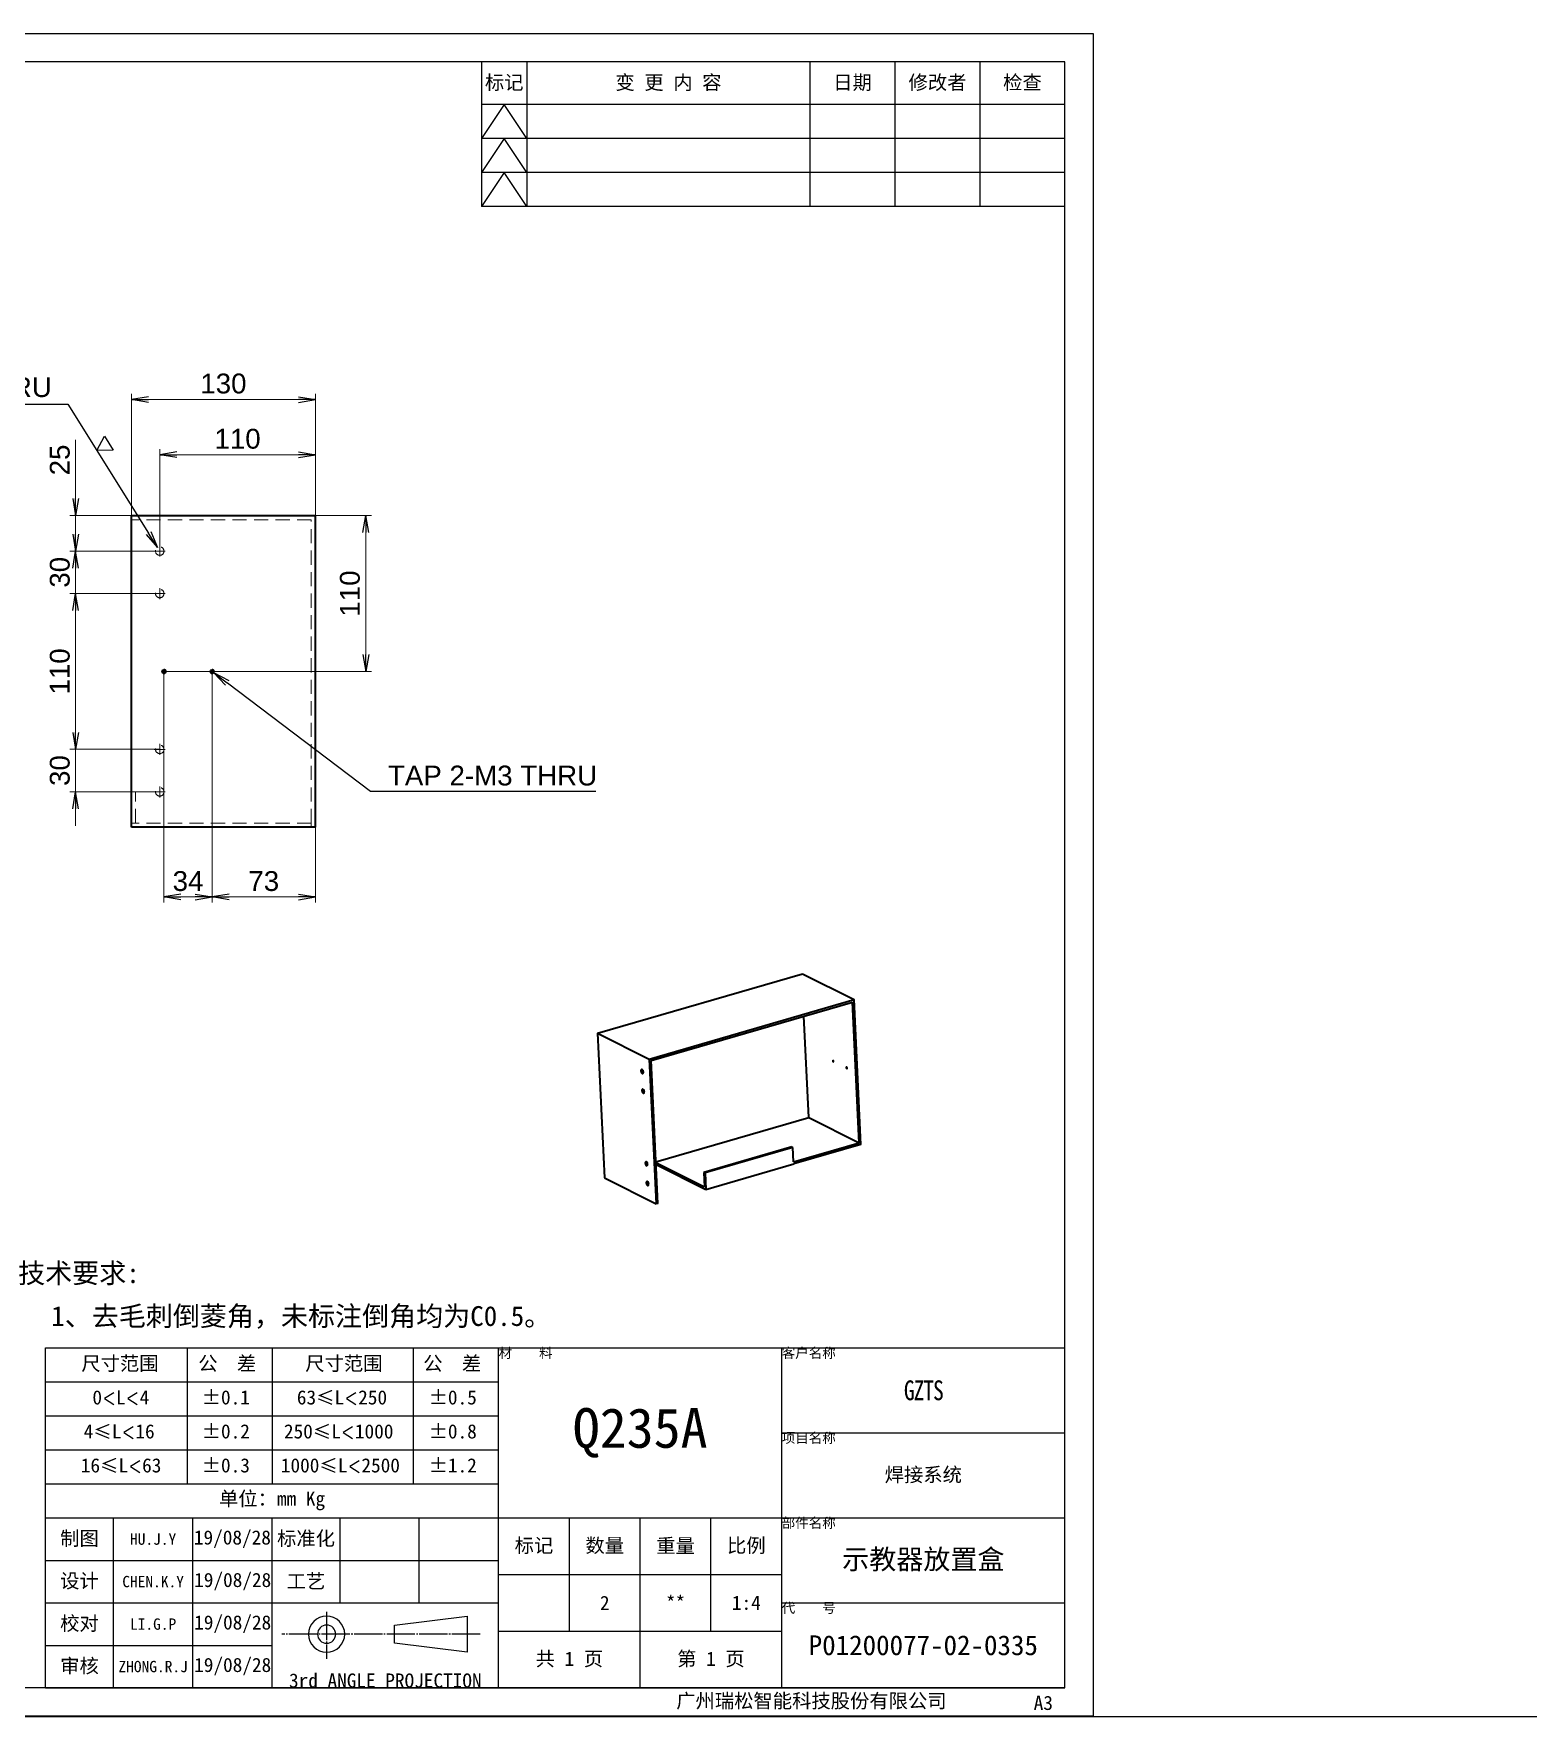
# Model space of a CAD drawing. Header units: millimetres. Extents: x -1727 to 307751, y -105919 to 6637.
# Drawn here: x 8466 to 9521, y -8118 to -6930 of the extents above; entities that cross this region are included whole.
import ezdxf

# ---------------------------------------------------------------- set-up
doc = ezdxf.new("R2010")
doc.units = ezdxf.units.MM
doc.linetypes.add('CENTER-HOKUTO', pattern=[23, 20, -1, 1, -1])
doc.linetypes.add('HIDDEN-HOKUTO', pattern=[3.8, 2.5, -1.3])
doc.layers.add('A3', color=7, linetype='Continuous', plot=False)
for name, color, linetype in [('AM_7', 2, 'CENTER-HOKUTO'), ('AM_HID', 1, 'HIDDEN-HOKUTO'), ('AM_VIS', 7, 'Continuous'), ('TITLE_FRAME', 7, 'Continuous'), ('WORD_DIM', 253, 'Continuous')]:
    doc.layers.add(name, color=color, linetype=linetype)
doc.layers.add('SOLID LINE', color=7, linetype='Continuous', lineweight=30)
doc.styles.get("Standard").update_dxf_attribs({"font": 'arial.ttf'})
doc.dimstyles.new('STANDARD 1-4', dxfattribs={"dimscale": 4, "dimtxt": 3.5, "dimasz": 3, "dimexe": 1, "dimexo": 0, "dimgap": 1, "dimtad": 3, "dimdsep": 46, "dimtxsty": 'Standard', "dimblk1": 'OPEN', "dimblk2": 'OPEN', "dimsah": 1, "dimcen": 0, "dimclrd": 256, "dimclre": 256, "dimclrt": 3, "dimazin": 2, "dimtfac": 1, "dimtmove": 0, "dimatfit": 3, "dimldrblk": 'OPEN', "dimfxl": 0, "dimtolj": 1, "dimtzin": 0, "dimlwd": 13, "dimlwe": 13, "dimarcsym": 0})
doc.dimstyles.new('STANDARD1-4', dxfattribs={"dimscale": 4, "dimtxt": 3.5, "dimasz": 3, "dimexe": 1, "dimexo": 0, "dimgap": 1, "dimtad": 3, "dimdsep": 46, "dimtxsty": 'Standard', "dimblk1": 'OPEN', "dimblk2": 'OPEN', "dimsah": 1, "dimcen": 0, "dimclrd": 256, "dimclre": 256, "dimclrt": 3, "dimazin": 2, "dimtfac": 1, "dimtmove": 0, "dimatfit": 3, "dimldrblk": 'OPEN', "dimfxl": 0, "dimtolj": 1, "dimlwd": 25, "dimlwe": 25, "dimarcsym": 0})

# ---------------------------------------------------------------- blocks, each defined once
blk = doc.blocks.new('84')
at = {"color": 7, "lineweight": 35}
for p, q in [((120373.5, -11280.7), (120518.2, -11238.7)), ((120518.2, -11238.7), (120554.7, -11257)), ((120410, -11299), (120554.7, -11257)), ((120411.3, -11300), (120553.5, -11258.7)), ((120558.2, -11358.2), (120553.5, -11258.7)), ((120559.5, -11359.2), (120554.7, -11257)), ((120522.6, -11340.3), (120519.2, -11268.7)), ((120373.5, -11280.7), (120378.4, -11382.9)), ((120373.5, -11280.7), (120410, -11299)), ((120410, -11299), (120414.8, -11401.2)), ((120416.1, -11400.9), (120411.3, -11300)), ((120414.7, -11371.6), (120522.6, -11340.3)), ((120522.6, -11340.3), (120558.2, -11358.2)), ((120511.9, -11371.6), (120558.2, -11358.2)), ((120510.6, -11361), (120448.6, -11379)), ((120511.4, -11361.4), (120449.4, -11379.4)), ((120511.9, -11371.6), (120511.4, -11361.4)), ((120559.5, -11359.2), (120512, -11373)), ((120414.7, -11372), (120449.1, -11389.2)), ((120414.8, -11373.4), (120450, -11391)), ((120448.6, -11379), (120449.1, -11389.2)), ((120449.4, -11379.4), (120450, -11391)), ((120450, -11391), (120512, -11373)), ((120378.4, -11382.9), (120414.8, -11401.2))]:
    blk.add_line(p, q, dxfattribs=at)
at = {"color": 7, "lineweight": 35, "ltscale": 0.047065}
for p, q in [((120511.4, -11361.4), (120510.6, -11361)), ((120449.4, -11379.4), (120448.6, -11379))]:
    blk.add_line(p, q, dxfattribs=at)
at = {"color": 7, "lineweight": 35, "ltscale": 0.06456}
blk.add_line((120416.1, -11400.9), (120414.8, -11401.2), dxfattribs=at)
at = {"color": 7, "lineweight": 35}
for centre, major_axis, start_param, end_param in [((120405, -11307.8), (-0.42, 1.44), 6.283152, 9.424745), ((120405, -11307.8), (-0.42, 1.44), 5.34261, 6.283152), ((120405, -11307.8), (-0.42, 1.44), 3.141559, 5.34261), ((120406.2, -11307.5), (0.42, -1.44), 4.149212, 5.275609), ((120539.9, -11300.4), (0.172, -0.59), 3.141579, 6.283172), ((120539.9, -11300.4), (0.172, -0.59), 0.059425, 3.141579), ((120539.9, -11300.4), (0.172, -0.59), 6.283172, 6.34261), ((120549.4, -11305.2), (0.172, -0.59), 3.141579, 6.283172), ((120549.4, -11305.2), (0.172, -0.59), 0.059425, 3.141579), ((120549.4, -11305.2), (0.172, -0.59), 6.283172, 6.34261), ((120405.6, -11321.7), (-0.42, 1.44), 6.283152, 9.424745), ((120405.6, -11321.7), (-0.42, 1.44), 5.34261, 6.283152), ((120405.6, -11321.7), (-0.42, 1.44), 3.141559, 5.34261), ((120406.9, -11321.4), (0.42, -1.44), 4.149212, 5.275609), ((120408, -11372.9), (-0.42, 1.44), 6.283152, 9.424745), ((120408, -11372.9), (-0.42, 1.44), 5.34261, 6.283152), ((120408, -11372.9), (-0.42, 1.44), 3.141559, 5.34261), ((120409.3, -11372.5), (-0.42, 1.44), 1.007619, 2.134016), ((120408.7, -11386.8), (-0.42, 1.44), 6.283152, 9.424745), ((120408.7, -11386.8), (-0.42, 1.44), 5.34261, 6.283152), ((120408.7, -11386.8), (-0.42, 1.44), 3.141559, 5.34261), ((120409.9, -11386.4), (-0.42, 1.44), 1.007619, 2.134016)]:
    blk.add_ellipse(centre, major_axis=major_axis, ratio=0.508949, start_param=start_param, end_param=end_param, dxfattribs=at)
blk = doc.blocks.new('_OPEN')
at = {"color": 0}
for p, q in [((-1, 0.167), (0, 0)), ((-1, -0.167), (0, 0)), ((0, 0), (-1, 0))]:
    blk.add_line(p, q, dxfattribs=at)
blk = doc.blocks.new('*D306')
at = {"layer": 'DEFPOINTS', "color": 0, "linetype": 'Continuous', "transparency": 16777216}
for p in [(8554.7, -7227.3), (8664.7, -7270.3), (8554.7, -7295.3)]:
    blk.add_point(p, dxfattribs=at)
at = {"layer": 'WORD_DIM', "linetype": 'Continuous', "lineweight": 13, "transparency": 16777216}
for p, q in [((8554.7, -7295.3), (8554.7, -7223.3)), ((8664.7, -7270.3), (8664.7, -7223.3)), ((8652.7, -7227.3), (8566.7, -7227.3))]:
    blk.add_line(p, q, dxfattribs=at)
at = {"layer": 'WORD_DIM', "linetype": 'Continuous', "lineweight": 13, "transparency": 16777216, "xscale": 12, "yscale": 12, "zscale": 12, "rotation": 180}
blk.add_blockref('_OPEN', (8554.7, -7227.3), dxfattribs=at)
at = {"layer": 'WORD_DIM', "linetype": 'Continuous', "lineweight": 13, "transparency": 16777216, "xscale": 12, "yscale": 12, "zscale": 12}
blk.add_blockref('_OPEN', (8664.7, -7227.3), dxfattribs=at)
at = {"layer": 'WORD_DIM', "color": 3, "linetype": 'Continuous', "transparency": 16777216, "insert": (8609.7, -7216.1), "char_height": 14, "attachment_point": 5}
blk.add_mtext('\\A1;110', dxfattribs=at)
blk = doc.blocks.new('*D307')
at = {"layer": 'DEFPOINTS', "color": 0, "linetype": 'Continuous', "transparency": 16777216}
for p in [(8534.7, -7270.3), (8495.3, -7295.3), (8554.7, -7295.3)]:
    blk.add_point(p, dxfattribs=at)
at = {"layer": 'WORD_DIM', "linetype": 'Continuous', "lineweight": 13, "transparency": 16777216}
for p, q in [((8495.3, -7258.3), (8495.3, -7216.8)), ((8534.7, -7270.3), (8491.3, -7270.3)), ((8495.3, -7295.3), (8495.3, -7270.3)), ((8554.7, -7295.3), (8491.3, -7295.3)), ((8495.3, -7307.3), (8495.3, -7319.3))]:
    blk.add_line(p, q, dxfattribs=at)
at = {"layer": 'WORD_DIM', "linetype": 'Continuous', "lineweight": 13, "transparency": 16777216, "xscale": 12, "yscale": 12, "zscale": 12}
for p, rotation in [((8495.3, -7270.3), 270), ((8495.3, -7295.3), 90)]:
    blk.add_blockref('_OPEN', p, dxfattribs=dict(at, rotation=rotation))
at = {"layer": 'WORD_DIM', "color": 3, "linetype": 'Continuous', "transparency": 16777216, "insert": (8484.2, -7231), "char_height": 14, "attachment_point": 5, "rotation": 90}
blk.add_mtext('\\A1;25', dxfattribs=at)
blk = doc.blocks.new('*D308')
at = {"layer": 'DEFPOINTS', "color": 0, "linetype": 'Continuous', "transparency": 16777216}
for p in [(8554.7, -7295.3), (8495.3, -7325.3), (8554.7, -7325.3)]:
    blk.add_point(p, dxfattribs=at)
at = {"layer": 'WORD_DIM', "linetype": 'Continuous', "lineweight": 13, "transparency": 16777216}
for p, q in [((8495.3, -7283.3), (8495.3, -7271.3)), ((8554.7, -7295.3), (8491.3, -7295.3)), ((8495.3, -7295.3), (8495.3, -7325.3)), ((8554.7, -7325.3), (8491.3, -7325.3)), ((8495.3, -7337.3), (8495.3, -7349.3))]:
    blk.add_line(p, q, dxfattribs=at)
at = {"layer": 'WORD_DIM', "linetype": 'Continuous', "lineweight": 13, "transparency": 16777216, "xscale": 12, "yscale": 12, "zscale": 12}
for p, rotation in [((8495.3, -7295.3), 270), ((8495.3, -7325.3), 90)]:
    blk.add_blockref('_OPEN', p, dxfattribs=dict(at, rotation=rotation))
at = {"layer": 'WORD_DIM', "color": 3, "linetype": 'Continuous', "transparency": 16777216, "insert": (8484.2, -7310.3), "char_height": 14, "attachment_point": 5, "rotation": 90}
blk.add_mtext('\\A1;30', dxfattribs=at)
blk = doc.blocks.new('*D309')
at = {"layer": 'DEFPOINTS', "color": 0, "linetype": 'Continuous', "transparency": 16777216}
for p in [(8554.7, -7325.3), (8495.3, -7435.3), (8554.7, -7435.3)]:
    blk.add_point(p, dxfattribs=at)
at = {"layer": 'WORD_DIM', "linetype": 'Continuous', "lineweight": 13, "transparency": 16777216}
for p, q in [((8554.7, -7325.3), (8491.3, -7325.3)), ((8495.3, -7337.3), (8495.3, -7423.3)), ((8554.7, -7435.3), (8491.3, -7435.3))]:
    blk.add_line(p, q, dxfattribs=at)
at = {"layer": 'WORD_DIM', "linetype": 'Continuous', "lineweight": 13, "transparency": 16777216, "xscale": 12, "yscale": 12, "zscale": 12}
for p, rotation in [((8495.3, -7325.3), 90), ((8495.3, -7435.3), 270)]:
    blk.add_blockref('_OPEN', p, dxfattribs=dict(at, rotation=rotation))
at = {"layer": 'WORD_DIM', "color": 3, "linetype": 'Continuous', "transparency": 16777216, "insert": (8484.2, -7380.3), "char_height": 14, "attachment_point": 5, "rotation": 90}
blk.add_mtext('\\A1;110', dxfattribs=at)
blk = doc.blocks.new('*D310')
at = {"layer": 'DEFPOINTS', "color": 0, "linetype": 'Continuous', "transparency": 16777216}
for p in [(8554.7, -7435.3), (8495.3, -7465.3), (8554.7, -7465.3)]:
    blk.add_point(p, dxfattribs=at)
at = {"layer": 'WORD_DIM', "linetype": 'Continuous', "lineweight": 13, "transparency": 16777216}
for p, q in [((8495.3, -7423.3), (8495.3, -7411.3)), ((8554.7, -7435.3), (8491.3, -7435.3)), ((8495.3, -7435.3), (8495.3, -7465.3)), ((8554.7, -7465.3), (8491.3, -7465.3)), ((8495.3, -7477.3), (8495.3, -7489.3))]:
    blk.add_line(p, q, dxfattribs=at)
at = {"layer": 'WORD_DIM', "linetype": 'Continuous', "lineweight": 13, "transparency": 16777216, "xscale": 12, "yscale": 12, "zscale": 12}
for p, rotation in [((8495.3, -7435.3), 270), ((8495.3, -7465.3), 90)]:
    blk.add_blockref('_OPEN', p, dxfattribs=dict(at, rotation=rotation))
at = {"layer": 'WORD_DIM', "color": 3, "linetype": 'Continuous', "transparency": 16777216, "insert": (8484.2, -7450.3), "char_height": 14, "attachment_point": 5, "rotation": 90}
blk.add_mtext('\\A1;30', dxfattribs=at)
blk = doc.blocks.new('*D311')
at = {"layer": 'DEFPOINTS', "color": 0, "linetype": 'Continuous', "transparency": 16777216}
for p in [(8591.7, -7380.3), (8664.7, -7490.3), (8591.7, -7539.5)]:
    blk.add_point(p, dxfattribs=at)
at = {"layer": 'WORD_DIM', "linetype": 'Continuous', "lineweight": 13, "transparency": 16777216}
for p, q in [((8591.7, -7380.3), (8591.7, -7543.5)), ((8664.7, -7490.3), (8664.7, -7543.5)), ((8652.7, -7539.5), (8603.7, -7539.5))]:
    blk.add_line(p, q, dxfattribs=at)
at = {"layer": 'WORD_DIM', "linetype": 'Continuous', "lineweight": 13, "transparency": 16777216, "xscale": 12, "yscale": 12, "zscale": 12, "rotation": 180}
blk.add_blockref('_OPEN', (8591.7, -7539.5), dxfattribs=at)
at = {"layer": 'WORD_DIM', "linetype": 'Continuous', "lineweight": 13, "transparency": 16777216, "xscale": 12, "yscale": 12, "zscale": 12}
blk.add_blockref('_OPEN', (8664.7, -7539.5), dxfattribs=at)
at = {"layer": 'WORD_DIM', "color": 3, "linetype": 'Continuous', "transparency": 16777216, "insert": (8628.2, -7528.4), "char_height": 14, "attachment_point": 5}
blk.add_mtext('\\A1;73', dxfattribs=at)
blk = doc.blocks.new('*D312')
at = {"layer": 'DEFPOINTS', "color": 0, "linetype": 'Continuous', "transparency": 16777216}
for p in [(8557.7, -7380.3), (8591.7, -7380.3), (8557.7, -7539.5)]:
    blk.add_point(p, dxfattribs=at)
at = {"layer": 'WORD_DIM', "linetype": 'Continuous', "lineweight": 13, "transparency": 16777216}
for p, q in [((8557.7, -7380.3), (8557.7, -7543.5)), ((8591.7, -7380.3), (8591.7, -7543.5)), ((8579.7, -7539.5), (8569.7, -7539.5))]:
    blk.add_line(p, q, dxfattribs=at)
at = {"layer": 'WORD_DIM', "linetype": 'Continuous', "lineweight": 13, "transparency": 16777216, "xscale": 12, "yscale": 12, "zscale": 12, "rotation": 180}
blk.add_blockref('_OPEN', (8557.7, -7539.5), dxfattribs=at)
at = {"layer": 'WORD_DIM', "linetype": 'Continuous', "lineweight": 13, "transparency": 16777216, "xscale": 12, "yscale": 12, "zscale": 12}
blk.add_blockref('_OPEN', (8591.7, -7539.5), dxfattribs=at)
at = {"layer": 'WORD_DIM', "color": 3, "linetype": 'Continuous', "transparency": 16777216, "insert": (8574.7, -7528.4), "char_height": 14, "attachment_point": 5}
blk.add_mtext('\\A1;34', dxfattribs=at)
blk = doc.blocks.new('*D313')
at = {"layer": 'DEFPOINTS', "color": 0, "linetype": 'Continuous', "transparency": 16777216}
for p in [(8664.7, -7270.3), (8557.7, -7380.3), (8700.3, -7380.3)]:
    blk.add_point(p, dxfattribs=at)
at = {"layer": 'WORD_DIM', "linetype": 'Continuous', "lineweight": 13, "transparency": 16777216}
for p, q in [((8664.7, -7270.3), (8704.3, -7270.3)), ((8700.3, -7282.3), (8700.3, -7368.3)), ((8557.7, -7380.3), (8704.3, -7380.3))]:
    blk.add_line(p, q, dxfattribs=at)
at = {"layer": 'WORD_DIM', "linetype": 'Continuous', "lineweight": 13, "transparency": 16777216, "xscale": 12, "yscale": 12, "zscale": 12}
for p, rotation in [((8700.3, -7270.3), 90), ((8700.3, -7380.3), 270)]:
    blk.add_blockref('_OPEN', p, dxfattribs=dict(at, rotation=rotation))
at = {"layer": 'WORD_DIM', "color": 3, "linetype": 'Continuous', "transparency": 16777216, "insert": (8689.1, -7325.3), "char_height": 14, "attachment_point": 5, "rotation": 90}
blk.add_mtext('\\A1;110', dxfattribs=at)
blk = doc.blocks.new('*D314')
at = {"layer": 'DEFPOINTS', "color": 0, "linetype": 'Continuous', "ltscale": 5, "transparency": 16777216}
for p in [(8590.5, -7379.4), (8592.9, -7381.2)]:
    blk.add_point(p, dxfattribs=at)
at = {"layer": 'WORD_DIM', "linetype": 'Continuous', "lineweight": 25, "ltscale": 5, "transparency": 16777216}
for p, q in [((8703.7, -7465.1), (8602.5, -7388.5)), ((8862.7, -7465.1), (8703.7, -7465.1))]:
    blk.add_line(p, q, dxfattribs=at)
at = {"layer": 'WORD_DIM', "linetype": 'Continuous', "lineweight": 25, "ltscale": 5, "transparency": 16777216, "xscale": 12, "yscale": 12, "zscale": 12, "rotation": 142.8926702131394}
blk.add_blockref('_OPEN', (8592.9, -7381.2), dxfattribs=at)
at = {"layer": 'WORD_DIM', "color": 3, "linetype": 'Continuous', "ltscale": 5, "transparency": 16777216, "insert": (8789.8, -7453.9), "char_height": 14, "attachment_point": 5}
blk.add_mtext('\\A1;TAP 2-M3 THRU', dxfattribs=at)
blk = doc.blocks.new('*D315')
at = {"layer": 'DEFPOINTS', "color": 0, "linetype": 'Continuous', "ltscale": 5, "transparency": 16777216}
for p in [(8553.1, -7292.8), (8556.3, -7297.9)]:
    blk.add_point(p, dxfattribs=at)
at = {"layer": 'WORD_DIM', "linetype": 'Continuous', "lineweight": 25, "ltscale": 5, "transparency": 16777216}
for p, q in [((8337.8, -7191.5), (8489.8, -7191.5)), ((8489.8, -7191.5), (8546.8, -7282.6))]:
    blk.add_line(p, q, dxfattribs=at)
at = {"layer": 'WORD_DIM', "linetype": 'Continuous', "lineweight": 25, "ltscale": 5, "transparency": 16777216, "xscale": 12, "yscale": 12, "zscale": 12, "rotation": 302.0153356757864}
blk.add_blockref('_OPEN', (8553.1, -7292.8), dxfattribs=at)
at = {"layer": 'WORD_DIM', "color": 3, "linetype": 'Continuous', "ltscale": 5, "transparency": 16777216, "insert": (8407.4, -7180), "char_height": 14, "attachment_point": 5}
blk.add_mtext('\\A1;DR. 4-∅6 THRU', dxfattribs=at)
blk = doc.blocks.new('shiage1')
at = {"layer": 'WORD_DIM', "color": 3, "linetype": 'Continuous'}
for p, q in [((0, 0), (-1.44, 2.5)), ((-1.44, 2.5), (1.44, 2.5)), ((1.44, 2.5), (0, 0))]:
    blk.add_line(p, q, dxfattribs=at)
blk = doc.blocks.new('*D340')
at = {"layer": 'DEFPOINTS', "color": 0, "linetype": 'Continuous', "transparency": 16777216}
for p in [(8664.7, -7188.3), (8534.7, -7270.3), (8664.7, -7270.3)]:
    blk.add_point(p, dxfattribs=at)
at = {"layer": 'WORD_DIM', "linetype": 'Continuous', "lineweight": 13, "transparency": 16777216}
for p, q in [((8534.7, -7270.3), (8534.7, -7184.3)), ((8664.7, -7270.3), (8664.7, -7184.3)), ((8546.7, -7188.3), (8652.7, -7188.3))]:
    blk.add_line(p, q, dxfattribs=at)
at = {"layer": 'WORD_DIM', "linetype": 'Continuous', "lineweight": 13, "transparency": 16777216, "xscale": 12, "yscale": 12, "zscale": 12, "rotation": 180}
blk.add_blockref('_OPEN', (8534.7, -7188.3), dxfattribs=at)
at = {"layer": 'WORD_DIM', "linetype": 'Continuous', "lineweight": 13, "transparency": 16777216, "xscale": 12, "yscale": 12, "zscale": 12}
blk.add_blockref('_OPEN', (8664.7, -7188.3), dxfattribs=at)
at = {"layer": 'WORD_DIM', "color": 3, "linetype": 'Continuous', "transparency": 16777216, "insert": (8599.7, -7177.1), "char_height": 14, "attachment_point": 5}
blk.add_mtext('\\A1;130', dxfattribs=at)

msp = doc.modelspace()

# ---------------------------------------------------------------- linework, layer by layer
msp.add_line((538.05434, -8118.07641), (39955.55791, -8118.07641))
at = {"layer": 'A3', "linetype": 'Continuous'}
msp.add_lwpolyline([(7534.05394, -6929.98265), (9214.05394, -6929.98265), (9214.05394, -8117.98265), (7534.05394, -8117.98265)], close=True, dxfattribs=at)
at = {"layer": 'AM_7', "lineweight": 13, "ltscale": 4}
for p, q in [((8554.72714, -7291.4336), (8554.72714, -7299.23365)), ((8558.62704, -7295.33363), (8550.82723, -7295.33363)), ((8558.62704, -7325.33363), (8550.82723, -7325.33363)), ((8554.72714, -7321.4336), (8554.72714, -7329.23359)), ((8559.32528, -7380.33363), (8556.12899, -7380.33363)), ((8557.72714, -7378.73524), (8557.72714, -7381.93195)), ((8593.32528, -7380.33363), (8590.12899, -7380.33363)), ((8591.72714, -7378.73524), (8591.72714, -7381.93195)), ((8558.62704, -7435.33357), (8550.82723, -7435.33357)), ((8554.72714, -7431.4336), (8554.72714, -7439.23353)), ((8558.62704, -7465.33357), (8550.82723, -7465.33357)), ((8554.72714, -7461.4336), (8554.72714, -7469.23353))]:
    msp.add_line(p, q, dxfattribs=at)
at = {"layer": 'AM_7', "color": 2, "linetype": 'CENTER-HOKUTO'}
for p, q in [((8672.59188, -8044.30897), (8672.59188, -8077.38417)), ((8781.01428, -8060.05297), (8640.98228, -8060.05297))]:
    msp.add_line(p, q, dxfattribs=at)
at = {"layer": 'AM_HID', "lineweight": 13, "ltscale": 4}
for p, q in [((8661.72714, -7273.3335), (8534.72714, -7273.3335)), ((8661.72714, -7487.33363), (8661.72714, -7273.3335)), ((8534.72714, -7465.33363), (8537.72714, -7465.33363)), ((8537.72714, -7487.33363), (8537.72714, -7465.33363)), ((8661.72714, -7487.33363), (8534.72714, -7487.33363)), ((8661.72714, -7490.33363), (8661.72714, -7487.33363))]:
    msp.add_line(p, q, dxfattribs=at)
for centre in [(8554.72714, -7295.33363), (8554.72714, -7325.33363), (8554.72714, -7435.33357), (8554.72714, -7465.33357)]:
    msp.add_circle(centre, 3, dxfattribs=at)
at = {"layer": 'AM_VIS', "linetype": 'Continuous'}
for p, q in [((9194.05394, -6949.98265), (7634.05394, -6949.98265)), ((9194.05394, -8097.98265), (9194.05394, -6949.98265)), ((9194.05394, -8097.98265), (7634.05394, -8097.98265))]:
    msp.add_line(p, q, dxfattribs=at)
at = {"layer": 'AM_VIS', "color": 7, "lineweight": 35, "ltscale": 4}
for p, q in [((8664.72714, -7270.3335), (8534.72714, -7270.3335)), ((8534.72714, -7490.33363), (8534.72714, -7270.3335)), ((8664.72714, -7490.33363), (8664.72714, -7270.3335)), ((8664.72714, -7490.33363), (8534.72714, -7490.33363))]:
    msp.add_line(p, q, dxfattribs=at)
for centre in [(8557.72714, -7380.33363), (8591.72714, -7380.33363)]:
    msp.add_circle(centre, 1.2295, dxfattribs=at)
at = {"layer": 'TITLE_FRAME', "linetype": 'Continuous'}
for p, q in [((8782.05394, -6949.98265), (8782.05394, -7051.98265)), ((8814.05394, -6949.98265), (8814.05394, -7051.98265)), ((9014.05394, -7051.98265), (9014.05394, -6949.98265)), ((9074.05394, -6949.98265), (9074.05394, -7051.98265)), ((9134.05394, -6949.98265), (9134.05394, -7051.98265)), ((9194.05394, -7051.98265), (9194.05394, -6949.98265)), ((9194.05394, -6979.98265), (8782.05394, -6979.98265)), ((8798.05394, -6979.98265), (8782.05394, -7003.98265)), ((8814.05394, -7003.98265), (8798.05394, -6979.98265)), ((9194.05394, -7003.98265), (8782.05394, -7003.98265)), ((8798.05394, -7003.98265), (8782.05394, -7027.98265)), ((8814.05394, -7027.98265), (8798.05394, -7003.98265)), ((9194.05394, -7027.98265), (8782.05394, -7027.98265)), ((8798.05394, -7027.98265), (8782.05394, -7051.98265)), ((8814.05394, -7051.98265), (8798.05394, -7027.98265)), ((9194.05394, -7051.98265), (8782.05394, -7051.98265)), ((8474.05394, -7857.98265), (9194.05394, -7857.98265)), ((8474.05394, -8097.98265), (8474.05394, -7857.98265)), ((8574.05394, -7857.98265), (8574.05394, -7953.98265)), ((8634.05394, -7857.98265), (8634.05394, -7953.98265)), ((8734.05394, -7953.98265), (8734.05394, -7857.98265)), ((8794.05394, -8097.98265), (8794.05394, -7857.98265)), ((8994.05394, -8097.98265), (8994.05394, -7857.98265)), ((9194.05394, -8097.98265), (9194.05394, -7857.98265)), ((8474.05394, -7881.98265), (8794.05394, -7881.98265)), ((8474.05394, -7905.98265), (8794.05394, -7905.98265)), ((8994.05394, -7917.98265), (9194.05394, -7917.98265)), ((8474.05394, -7929.98265), (8794.05394, -7929.98265)), ((8474.05394, -7953.98265), (8794.05394, -7953.98265)), ((8474.05394, -7977.98265), (9194.05394, -7977.98265)), ((8522.05394, -8097.98265), (8522.05394, -7977.98265)), ((8578.05394, -8097.98265), (8578.05394, -7977.98265)), ((8634.05394, -8097.98265), (8634.05394, -7977.98265)), ((8682.05394, -8037.98265), (8682.05394, -7977.98265)), ((8738.05394, -8037.98265), (8738.05394, -7977.98265)), ((8844.05394, -8057.98265), (8844.05394, -7977.98265)), ((8894.05394, -8097.98265), (8894.05394, -7977.98265)), ((8944.05394, -8057.98265), (8944.05394, -7977.98265)), ((8474.05394, -8007.98265), (8794.05394, -8007.98265)), ((8794.05394, -8017.98265), (8994.05394, -8017.98265)), ((8474.05394, -8037.98265), (8794.05394, -8037.98265)), ((8994.05394, -8037.98265), (9194.05394, -8037.98265)), ((8794.05394, -8057.98265), (8994.05394, -8057.98265)), ((8474.05394, -8067.98265), (8634.05394, -8067.98265)), ((8474.05394, -8097.98265), (9194.05394, -8097.98265)), ((8474.05394, -8097.98265), (9194.05394, -8097.98265))]:
    msp.add_line(p, q, dxfattribs=at)
at = {"layer": 'TITLE_FRAME', "color": 3, "linetype": 'Continuous'}
for p, q in [((8720.59188, -8053.65297), (8771.79188, -8047.25297)), ((8720.59188, -8066.45297), (8720.59188, -8053.65297)), ((8771.79188, -8047.25297), (8771.79188, -8072.85297)), ((8771.79188, -8072.85297), (8720.59188, -8066.45297))]:
    msp.add_line(p, q, dxfattribs=at)
for radius in [12.8, 6.4]:
    msp.add_arc((8672.59188, -8060.05297), radius, 0, 359.98938268, dxfattribs=at)
at = {"layer": 'WORD_DIM', "color": 3, "linetype": 'Continuous', "ltscale": 5}
for centre in [(8557.72714, -7380.33363), (8591.72714, -7380.33363)]:
    msp.add_arc(centre, 1.5, 180, 90, dxfattribs=at)

# ---------------------------------------------------------------- block references
at = {"layer": 'WORD_DIM', "color": 3, "linetype": 'Continuous', "ltscale": 5, "xscale": 4.000000000004788, "yscale": 4, "zscale": 4, "rotation": 302.0153356762872}
msp.add_blockref('shiage1', (8510.37164, -7224.39226), dxfattribs=at)
at = {"layer": 'WORD_DIM', "color": 3, "linetype": 'Continuous'}
msp.add_blockref('84', (-111509.50892, 3644.99508), dxfattribs=at)

# ---------------------------------------------------------------- texts
at = {"layer": 'SOLID LINE', "ltscale": 0.5}
for s, insert, char_height, width, attachment_point in [('\\pt60;{\\fSimHei|b0|i0|c134|p2;\\C3;标记}', (8798.05394, -6964.98265), 10, 32, 5), ('\\pt60;{\\fSimHei|b0|i0|c134|p2;\\C3;变 更 内 容}', (8914.05394, -6964.98265), 10, 200, 5), ('\\pt60;{\\fSimHei|b0|i0|c134|p2;\\C3;日期}', (9044.05394, -6964.98265), 10, 60, 5), ('\\pt60;{\\fSimHei|b0|i0|c134|p2;\\C3;修改者}', (9104.05394, -6964.98265), 10, 60, 5), ('\\pt60;{\\fSimHei|b0|i0|c134|p2;\\C3;检查}', (9164.05394, -6964.98265), 10, 60, 5), ('\\pt84;{\\fSimHei|b0|i0|c134|p2;\\C3;技术要求:}', (8454.68819, -7798.13931), 14, 120.242104, 1), ('\\pt84;{\\fSimHei|b0|i0|c134|p2;\\C3;\\P1、去毛刺倒菱角，未标注倒角均为C0.5。}', (8478.08549, -7805.10414), 14, 446.3637409, 1), ('\\pt60;{\\fSimHei|b0|i0|c134|p2;\\C3;尺寸范围}', (8499.33379, -7863.8669), 10, 181.2060754, 1), ('\\pt60;{\\fSimHei|b0|i0|c134|p2;\\C3;公  差}', (8581.94875, -7863.8669), 10, 181.2060754, 1), ('\\pt60;{\\fSimHei|b0|i0|c134|p2;\\C3;尺寸范围}', (8657.5236, -7863.8669), 10, 181.2060754, 1), ('\\pt60;{\\fSimHei|b0|i0|c134|p2;\\C3;公  差}', (8740.87818, -7863.8669), 10, 181.2060754, 1), ('{\\fSimHei|b0|i0|c134|p2;\\C3;材    料}', (8794.05394, -7857.98265), 7, 200, 1), ('\\pt42;{\\fSimHei|b0|i0|c134|p2;\\C3;客户名称}', (8994.05394, -7857.98265), 7, 200, 1), ('\\pt60;{\\fSimHei|b0|i0|c134|p2;\\C3;0\\Fromans,bigfont|c134;\\H0.9583x;<\\fSimHei|b0|i0|c134|p2;\\H1.044x;L\\Fromans,bigfont|c134;\\H0.9583x;<\\fSimHei|b0|i0|c134|p2;\\H1.044x;4}', (8507.17606, -7887.8669), 10, 181.2060754, 1), ('\\pt60;{\\fSimHei|b0|i0|c134|p2;\\C3;%%P0.1}', (8584.3833, -7887.8669), 10, 181.2060754, 1), ('\\pt60;{\\fSimHei|b0|i0|c134|p2;\\C3;63\\H0.9583x;≤\\H1.044x;L\\Fromans,bigfont|c134;\\H0.9579x;<\\fSimHei|b0|i0|c134|p2;\\H1.044x;250}', (8651.58866, -7887.8669), 10, 181.2060754, 1), ('\\pt60;{\\fSimHei|b0|i0|c134|p2;\\C3;%%P0.5}', (8744.6646, -7887.8669), 10, 181.2060754, 1), ('{\\fSimHei|b0|i0|c134|p2;\\W0.8;\\T0.9;\\C3;GZTS}', (9094.05394, -7887.98265), 14, 200, 5), ('\\pt168;{\\fSimHei|b0|i0|c134|p2;\\C3;Q235A}', (8894.05394, -7917.98265), 28, 200, 5), ('\\pt60;{\\fSimHei|b0|i0|c134|p2;\\C3;4\\H0.9583x;≤\\H1.043x;L\\Fromans,bigfont|c134;\\H0.9588x;<\\fSimHei|b0|i0|c134|p2;\\H1.043x;16}', (8501.04, -7911.8669), 10, 181.2060754, 1), ('\\pt60;{\\fSimHei|b0|i0|c134|p2;\\C3;%%P0.2}', (8584.3833, -7911.8669), 10, 181.2060754, 1), ('\\pt60;{\\fSimHei|b0|i0|c134|p2;\\C3;250\\H0.9583x;≤\\H1.044x;L\\Fromans,bigfont|c134;\\H0.9579x;<\\fSimHei|b0|i0|c134|p2;\\H1.044x;1000}', (8642.4581, -7911.8669), 10, 181.2060754, 1), ('\\pt60;{\\fSimHei|b0|i0|c134|p2;\\C3;%%P0.8}', (8744.6646, -7911.8669), 10, 181.2060754, 1), ('\\pt42;{\\fSimHei|b0|i0|c134|p2;\\C3;项目名称}', (8994.05394, -7917.98265), 7, 200, 1), ('\\pt60;{\\fSimHei|b0|i0|c134|p2;\\C3;16\\H0.9583x;≤\\H1.044x;L\\Fromans,bigfont|c134;\\H0.9579x;<\\fSimHei|b0|i0|c134|p2;\\H1.044x;63}', (8498.9798, -7935.8669), 10, 181.2060754, 1), ('\\pt60;{\\fSimHei|b0|i0|c134|p2;\\C3;%%P0.3}', (8584.3833, -7935.8669), 10, 181.2060754, 1), ('\\pt60;{\\fSimHei|b0|i0|c134|p2;\\C3;%%P1.2}', (8744.6646, -7935.8669), 10, 181.2060754, 1), ('{\\fSimHei|b0|i0|c134|p2;\\C3;焊接系统}', (9094.05394, -7947.98265), 10, 200, 5), ('\\pt60;{\\fSimHei|b0|i0|c134|p2;\\C3;单位：mm Kg}', (8634.05394, -7965.98265), 10, 320, 5), ('\\pt42;{\\fSimHei|b0|i0|c134|p2;\\C3;部件名称}', (8994.05394, -7977.98265), 7, 200, 1), ('\\pt60;{\\fSimHei|b0|i0|c134|p2;\\C3;制图}', (8498.05394, -7992.98265), 10, 48, 5), ('\\pt288;{\\fSimHei|b0|i0|c134|p2;\\H0.8x;\\C3;HU.J.Y}', (8550.05394, -7992.98265), 10, 56, 5), ('\\pt480;{\\fSimHei|b0|i0|c134|p2;\\C3;19/08/28}', (8606.05394, -7992.98265), 10, 56, 5), ('\\pt60;{\\fSimHei|b0|i0|c134|p2;\\C3;标准化}', (8658.05394, -7992.98265), 10, 48, 5), ('\\pt60;{\\fSimHei|b0|i0|c134|p2;\\C3;标记}', (8819.05394, -7997.98265), 10, 50, 5), ('\\pt60;{\\fSimHei|b0|i0|c134|p2;\\C3;数量}', (8869.05394, -7997.98265), 10, 50, 5), ('\\pt60;{\\fSimHei|b0|i0|c134|p2;\\C3;重量}', (8919.05394, -7997.98265), 10, 50, 5), ('\\pt60;{\\fSimHei|b0|i0|c134|p2;\\C3;比例}', (8969.05394, -7997.98265), 10, 50, 5), ('{\\fSimHei|b0|i0|c134|p2;\\C3;示教器放置盒}', (9094.05394, -8007.98265), 14, 200, 5), ('\\pt60;{\\fSimHei|b0|i0|c134|p2;\\C3;设计}', (8498.05394, -8022.98265), 10, 48, 5), ('\\pt2304;{\\fSimHei|b0|i0|c134|p2;\\H0.8x;\\C3;CHEN.K.Y}', (8550.05394, -8022.98265), 10, 56, 5), ('\\pt480;{\\fSimHei|b0|i0|c134|p2;\\C3;19/08/28}', (8606.25648, -8022.98265), 10, 55.5949143, 5), ('\\pt60;{\\fSimHei|b0|i0|c134|p2;\\C3;工艺}', (8658.05394, -8022.98265), 10, 48, 5), ('\\pt60;{\\fSimHei|b0|i0|c134|p2;\\C3;2}', (8869.05394, -8037.98265), 10, 50, 5), ('\\pt60;{\\fSimHei|b0|i0|c134|p2;\\C3;**}', (8919.05394, -8037.98265), 10, 50, 5), ('\\pt60;{\\fSimHei|b0|i0|c134|p2;\\C3;1:4}', (8969.05394, -8037.98265), 10, 50, 5), ('\\pt42;{\\fSimHei|b0|i0|c134|p2;\\C3;代    号}', (8994.05394, -8037.98265), 7, 200, 1), ('\\pt60;{\\fSimHei|b0|i0|c134|p2;\\C3;校对}', (8498.05394, -8052.98265), 10, 48, 5), ('\\pt288;{\\fSimHei|b0|i0|c134|p2;\\H0.8x;\\C3;LI.G.P}', (8550.05394, -8052.98265), 10, 56, 5), ('\\pt480;{\\fSimHei|b0|i0|c134|p2;\\C3;19/08/28}', (8606.25648, -8052.98265), 10, 55.5949143, 5), ('{\\fSimHei|b0|i0|c134|p2;\\C3;P01200077-02-0335}', (9094.05394, -8067.98265), 14, 200, 5), ('\\pt60;{\\fSimHei|b0|i0|c134|p2;\\C3;审核}', (8498.05394, -8082.98265), 10, 48, 5), ('\\pt288;{\\fSimHei|b0|i0|c134|p2;\\H0.8x;\\C3;ZHONG.R.J}', (8550.05394, -8082.98265), 10, 56, 5), ('\\pt480;{\\fSimHei|b0|i0|c134|p2;\\C3;19/08/28}', (8606.25648, -8082.98265), 10, 55.5949143, 5), ('\\pt60;{\\fSimHei|b0|i0|c134|p2;\\C3;共 1 页}', (8844.05394, -8077.98265), 10, 100, 5), ('\\pt60;{\\fSimHei|b0|i0|c134|p2;\\C3;第 1 页}', (8944.05394, -8077.98265), 10, 100, 5), ('{\\fSimHei|b0|i0|c134|p2;\\C3;3rd ANGLE PROJECTION}', (8714.05394, -8097.98265), 10, 160, 8), ('\\pt60;{\\fSimHei|b0|i0|c134|p2;\\C3;广州瑞松智能科技股份有限公司}', (8919.52839, -8102.12456), 10, 314.2472326, 1), ('\\pt60;{\\fSimHei|b0|i0|c134|p2;\\C3;A3}', (9172.00942, -8103.57227), 10, 314.2472326, 1)]:
    msp.add_mtext(s, dxfattribs=dict(at, insert=insert, char_height=char_height, width=width, attachment_point=attachment_point))
at = {"layer": 'SOLID LINE', "ltscale": 0.5, "insert": (8640.26331, -7935.8669), "char_height": 10, "width": 181.2060754, "attachment_point": 1, "line_spacing_factor": 0.72}
msp.add_mtext('\\pt60;{\\fSimHei|b0|i0|c134|p2;\\C3;1000\\H0.9583x;≤\\H1.044x;L\\Fromans,bigfont|c134;\\H0.9579x;<\\fSimHei|b0|i0|c134|p2;\\H1.044x;2500}', dxfattribs=at)

# ---------------------------------------------------------------- dimensions: what is measured, and where the dimension line sits
at = {"layer": 'WORD_DIM', "color": 3, "linetype": 'Continuous', "ltscale": 5}
for p1, p2, text, picture, middle in [((8556.31758, -7297.87735), (8553.1367, -7292.78991), 'DR. 4-<> THRU', '*D315', (8407.41586, -7191.51571)), ((8590.53088, -7379.42866), (8592.9234, -7381.23859), 'TAP 2-M3 THRU', '*D314', (8789.78956, -7465.05788))]:
    dim = msp.add_diameter_dim_2p(p1=p1, p2=p2, text=text, dimstyle='STANDARD1-4', override={"dimtoh": 1, "dimtofl": 0}, dxfattribs=at)
    dim.commit()
    dim.dimension.update_dxf_attribs({"geometry": picture, "text_midpoint": middle, "dimtype": 163})
at = {"layer": 'WORD_DIM', "linetype": 'Continuous'}
dim = msp.add_aligned_dim(p1=(8534.72714, -7270.3335), p2=(8664.72714, -7270.33357), distance=82.04731, dimstyle='STANDARD 1-4', dxfattribs=at)
dim.commit()
dim.dimension.update_dxf_attribs({"geometry": '*D340', "text_midpoint": (8599.72714, -7177.13346)})
for base, p1, p2, picture, middle in [((8554.72714, -7227.25706), (8664.72714, -7270.33357), (8554.72714, -7295.3336), '*D306', (8609.72714, -7216.10904)), ((8557.72714, -7539.53025), (8591.72714, -7380.3336), (8557.72714, -7380.3336), '*D312', (8574.72714, -7528.37745)), ((8591.72714, -7539.53025), (8664.72714, -7490.3336), (8591.72714, -7380.3336), '*D311', (8628.22714, -7528.37745))]:
    dim = msp.add_linear_dim(base=base, p1=p1, p2=p2, dimstyle='STANDARD 1-4', dxfattribs=at)
    dim.commit()
    dim.dimension.update_dxf_attribs({"geometry": picture, "text_midpoint": middle})
for base, p1, p2, picture, middle in [((8495.33756, -7295.3336), (8534.72714, -7270.33357), (8554.72714, -7295.3336), '*D307', (8495.33756, -7231.00023)), ((8495.33756, -7325.3336), (8554.72714, -7295.3336), (8554.72714, -7325.3336), '*D308', (8495.33756, -7310.3336))]:
    dim = msp.add_linear_dim(base=base, p1=p1, p2=p2, angle=90, dimstyle='STANDARD 1-4', dxfattribs=at)
    dim.commit()
    dim.dimension.update_dxf_attribs({"geometry": picture, "text_midpoint": middle, "dimtype": 160})
for base, p1, p2, picture, middle in [((8700.28518, -7380.3336), (8664.72714, -7270.33357), (8557.72714, -7380.3336), '*D313', (8689.13716, -7325.33358)), ((8495.33756, -7435.33357), (8554.72714, -7325.3336), (8554.72714, -7435.33357), '*D309', (8484.18953, -7380.33358)), ((8495.33756, -7465.33357), (8554.72714, -7435.33357), (8554.72714, -7465.33357), '*D310', (8484.18476, -7450.33357))]:
    dim = msp.add_linear_dim(base=base, p1=p1, p2=p2, angle=90, dimstyle='STANDARD 1-4', dxfattribs=at)
    dim.commit()
    dim.dimension.update_dxf_attribs({"geometry": picture, "text_midpoint": middle})

doc.saveas('drawing.dxf')
